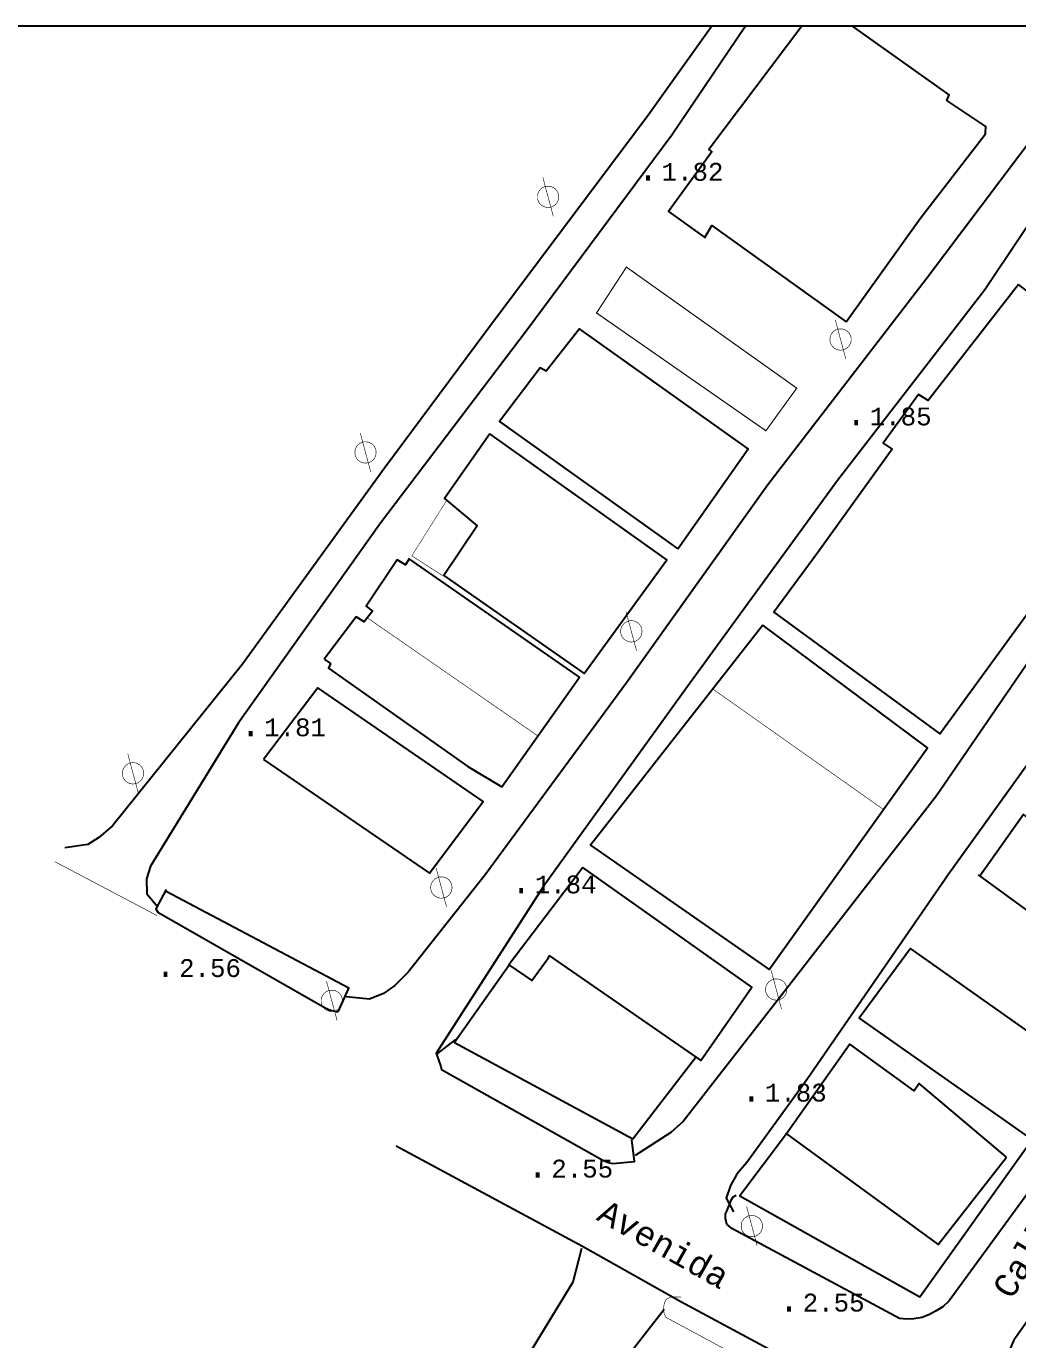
# Model space of a CAD drawing. Extents: x 743300 to 744100, y 4405700 to 4406200.
# Drawn here: x 743599 to 743682.3, y 4406089.7 to 4406200 of the extents above; entities that cross this region are included whole.
import ezdxf

# ---------------------------------------------------------------- set-up
doc = ezdxf.new("R2010")
doc.units = 0
doc.header["$MEASUREMENT"] = 0
for name, color, linetype in [('2', 7, 'CONTINUOUS'), ('24', 7, 'CONTINUOUS'), ('41', 7, 'CONTINUOUS'), ('50', 7, 'CONTINUOUS'), ('51', 7, 'CONTINUOUS'), ('54', 7, 'CONTINUOUS'), ('6', 7, 'CONTINUOUS'), ('8', 7, 'CONTINUOUS')]:
    doc.layers.add(name, color=color, linetype=linetype)
doc.styles.add('MONOTXT', font='monotxt', dxfattribs={"height": 0.2})

msp = doc.modelspace()

# ---------------------------------------------------------------- linework, layer by layer
at = {"layer": '2', "color": 7, "linetype": 'Continuous'}
msp.add_3dface([(744099.9999999999, 4405700), (744099.9999999999, 4406200), (743299.9999999999, 4406200), (743299.9999999999, 4405700)], dxfattribs=at)
at = {"layer": '41', "color": 1, "linetype": 'Continuous', "extrusion": (0.8280552139613111, -0.5606465576738052, 0), "const_width": 0.05, "elevation": -1854520.204661}
msp.add_lwpolyline([(4065491.339666296, 5.9), (4065484.757979582, 5.6)], dxfattribs=at)
at = {"layer": '41', "color": 1, "linetype": 'Continuous', "extrusion": (-0.8135467759987121, 0.5814994782990794, 0), "const_width": 0.05, "elevation": 1957180.166858}
msp.add_lwpolyline([(-4017064.919243886, 6.15), (-4017072.1591472, 5.97)], dxfattribs=at)
at = {"layer": '41', "color": 1, "linetype": 'Continuous', "extrusion": (-0.5536953261948164, 0.07220464299932404, 0.8295830128922338), "const_width": 0.05, "elevation": -93596.554609}
msp.add_lwpolyline([(-4465326.416401712, 139066.1351073169), (-4465321.416647404, 139063.3592368461), (-4465320.072299072, 139066.7798256198)], dxfattribs=at)
at = {"layer": '41', "color": 1, "linetype": 'Continuous'}
for points in [[(743678.93, 4406128.76, 3.95), (743690.2499999999, 4406120.49, 3.95), (743694, 4406125.68, 3.95), (743682.7499999999, 4406133.83, 3.94), (743679.0700000002, 4406128.65, 3.93)], [(743639.57, 4406121.16, 5.09), (743634.97, 4406114.67, 3.97), (743649.95, 4406106.59, 4.71), (743655.2899999998, 4406113.54, 9.56)], [(743662.92, 4406107.12, 8.12), (743658.93, 4406101.8, 3.46), (743674.05, 4406093.32, 3.46), (743683.47, 4406106.55, 9.23)]]:
    msp.add_polyline3d(points, dxfattribs=at)
at = {"layer": '51', "color": 1, "linetype": 'Continuous', "extrusion": (-0.5932953138857431, -0.8049848883806562, 0), "const_width": 0.05, "elevation": -3988129.888002}
msp.add_lwpolyline([(-2015521.915142216, 13.09), (-2015539.629760474, 13.04)], dxfattribs=at)
at = {"layer": '51', "color": 1, "linetype": 'Continuous', "extrusion": (0.5865852022002932, 0.8098875234004048, 0), "const_width": 0.05, "elevation": 4004735.716711}
msp.add_lwpolyline([(1982327.945090758, 13.14), (1982309.942590932, 13.09)], dxfattribs=at)
at = {"layer": '51', "color": 1, "linetype": 'Continuous', "extrusion": (0.0004730094000111444, -0.0003246767000076495, 0.9999998354235605), "const_width": 0.1, "elevation": -1072.910781}
msp.add_lwpolyline([(743646.8140087705, 4406175.813889312), (743661.0340119097, 4406165.923888769), (743663.62401162, 4406169.503888978), (743649.3240084895, 4406179.663889494), (743646.8140087705, 4406175.813889312)], dxfattribs=at)
at = {"layer": '51', "color": 1, "linetype": 'Continuous', "extrusion": (-0.5787344010810569, -0.8155160899733067, 0), "const_width": 0.05, "elevation": -4023697.536381}
msp.add_lwpolyline([(-1943505.251771296, 5.77), (-1943522.271668476, 5.34)], dxfattribs=at)
at = {"layer": '51', "color": 1, "linetype": 'Continuous', "extrusion": (-0.5909273156839117, -0.8067248028780365, 0), "const_width": 0.05, "elevation": -3994023.32472}
msp.add_lwpolyline([(-2003767.31498375, 6.06), (-2003785.202124383, 7.8)], dxfattribs=at)
at = {"layer": '51', "color": 1, "linetype": 'Continuous', "extrusion": (0.5837743020839129, 0.811915983477626, 0), "const_width": 0.05, "elevation": 4011571.481207}
msp.add_lwpolyline([(1968407.279108671, 8.42), (1968389.395484877, 6.13)], dxfattribs=at)
at = {"layer": '51', "color": 1, "linetype": 'Continuous', "extrusion": (-0.5866150183959169, -0.8098659272943629, 0), "const_width": 0.05, "elevation": -4004645.257576}
msp.add_lwpolyline([(-1982430.569491672, 5.59), (-1982447.769869574, 5.22)], dxfattribs=at)
at = {"layer": '51', "color": 1, "linetype": 'Continuous', "extrusion": (0.5734154685789621, 0.8192647315699421, 0), "const_width": 0.05, "elevation": 4036223.072942}
msp.add_lwpolyline([(1917323.612319794, 6.44), (1917309.294603496, 6.11)], dxfattribs=at)
at = {"layer": '51', "color": 1, "linetype": 'Continuous', "extrusion": (0.6114806176838492, 0.7912594101791007, 0), "const_width": 0.05, "elevation": 3941149.297061}
msp.add_lwpolyline([(2105846.521630178, 5.5), (2105829.333840909, 5.03)], dxfattribs=at)
at = {"layer": '51', "color": 1, "linetype": 'Continuous', "const_width": 0.05}
for points, elevation in [([(743627.66, 4406150.33), (743641.9599999998, 4406140.43)], 9.56), ([(743670.9200000002, 4406134.29), (743656.7, 4406144.33)], 5.71)]:
    msp.add_lwpolyline(points, dxfattribs=dict(at, elevation=elevation))
at = {"layer": '51', "color": 1, "linetype": 'Continuous', "extrusion": (-0.5864044248994672, -0.810018425999264, 0), "const_width": 0.05, "elevation": -4005132.922844999}
msp.add_lwpolyline([(-1981389.591505854, 6.56), (-1981406.763954719, 6.85)], dxfattribs=at)
at = {"layer": '51', "color": 1, "linetype": 'Continuous'}
for points in [[(743664.14, 4406200, 9.31), (743656.34, 4406189.65, 13.09), (743656.58, 4406189.46, 6.1), (743652.95, 4406184.44, 4.75), (743655.99, 4406182.27, 5.8), (743656.58, 4406183.27, 5.8), (743667.8499999999, 4406175.19, 5.87)], [(743667.8499999999, 4406175.19, 5.87), (743674.0600000002, 4406183.85, 9.95), (743679.5499999998, 4406190.98, 9.32), (743679.56, 4406191.07, 9.32), (743679.58, 4406191.59, 9.32), (743676.31, 4406193.78, 5.86), (743676.4999999999, 4406194.24, 5.71), (743668.38, 4406200, 5.71)], [(743682.32, 4406178.310000001, 4.4), (743674.74, 4406168.59, 8.09), (743673.9199999998, 4406169.08, 8.09), (743670.9599999998, 4406165, 8.09), (743671.7199999999, 4406164.49, 7.92), (743665.4699999999, 4406155.83, 5.59), (743661.78, 4406150.810000001, 5.59), (743675.7199999999, 4406140.59, 5.23), (743695.6900000002, 4406167.99, 5.7), (743682.32, 4406178.310000001, 4.4)], [(743653.7199999999, 4406156.12, 6.05), (743659.63, 4406164.52, 6.29), (743645.48, 4406174.6, 6.52), (743642.6800000002, 4406171.04, 6.5), (743642.1700000002, 4406171.32, 6.5), (743638.7599999999, 4406166.810000001, 6.41), (743653.7199999999, 4406156.12, 6.05)], [(743637.9500000002, 4406165.77, 6.44), (743634.14, 4406160.35, 6.41), (743636.8899999999, 4406158.07, 6.41), (743634.0799999998, 4406153.88, 6.53), (743645.8499999999, 4406145.67, 6.36), (743652.79, 4406155.2, 6.21), (743637.9500000002, 4406165.77, 6.44)], [(743624.04, 4406146.85, 9.23), (743624.57, 4406146.5, 9.23), (743624.39, 4406146.12, 9.23), (743636.0799999998, 4406137.84, 9.75), (743638.9500000002, 4406136.14, 9.75), (743645.48, 4406145.34, 9.75), (743631.16, 4406155.3, 9.7), (743630.8499999999, 4406154.77, 9.7), (743630.17, 4406155.2, 9.7), (743627.5599999998, 4406151.3, 9.34), (743628.1, 4406150.89, 9.26), (743627.3899999999, 4406150.01, 9.2), (743626.7099999998, 4406150.41, 9.2), (743624.04, 4406146.85, 9.23)], [(743660.8599999999, 4406149.72, 5.04), (743646.3899999999, 4406131.24, 6.58), (743661.3899999999, 4406120.81, 6.58), (743674.7, 4406139.43, 6.1), (743660.8599999999, 4406149.72, 5.04)], [(743618.9500000002, 4406138.44, 5.28), (743632.88, 4406128.91, 6.15), (743637.38, 4406134.92, 6.15), (743623.4999999999, 4406144.47, 5.07), (743618.9500000002, 4406138.44, 5.28)], [(743645.74, 4406129.36, 6.28), (743639.54, 4406121.21, 5.12), (743641.4699999999, 4406119.88, 5.17), (743642.85, 4406121.76, 9.22), (743642.9500000002, 4406121.95, 9.21), (743655.6700000002, 4406113.16, 9.2), (743659.95, 4406119.32, 9.2), (743645.74, 4406129.36, 6.28)], [(743688.2899999998, 4406111.97, 9.23), (743673.2499999999, 4406122.57, 9.4), (743668.94, 4406116.72, 9.46), (743684.11, 4406106.07, 9.45), (743688.2899999998, 4406111.97, 9.23)], [(743681.32, 4406105.04, 7.26), (743673.99, 4406111.23, 9.06), (743673.5799999998, 4406110.62, 9.06), (743668.18, 4406114.53, 8.13), (743662.8399999999, 4406107.01, 7.91), (743675.58, 4406097.72, 6.88), (743681.32, 4406105.04, 7.26)]]:
    msp.add_polyline3d(points, dxfattribs=at)
at = {"layer": '54', "color": 1, "linetype": 'Continuous', "extrusion": (-0.4840460730780077, -0.875042512760243, 0), "const_width": 0.05, "elevation": -4215488.674802}
msp.add_lwpolyline([(-1482050.072043869, 2.84), (-1482060.711526939, 2.83)], dxfattribs=at)
at = {"layer": '54', "color": 1, "linetype": 'Continuous', "extrusion": (0.4682718760977924, 0.8835844328958347, 0), "const_width": 0.05, "elevation": 4241395.004357}
msp.add_lwpolyline([(1406178.66245641, 2.84), (1406167.899478198, 2.83)], dxfattribs=at)
at = {"layer": '54', "color": 1, "linetype": 'Continuous'}
for points in [[(743610.7499999999, 4406127.52, 2.82), (743609.9099999998, 4406125.91, 2.82), (743610.06, 4406125.62, 2.82), (743624.1199999999, 4406117.6, 2.81), (743624.57, 4406117.39, 2.81), (743625.15, 4406117.25, 2.8), (743625.2399999999, 4406117.310000001, 2.8), (743626.0999999999, 4406119.24, 2.8), (743610.7699999998, 4406127.36, 2.8)], [(743635.0600000002, 4406114.93, 3.35), (743633.4500000002, 4406113.71, 2.84), (743633.8299999998, 4406112.66, 2.84), (743633.89, 4406112.42, 2.84), (743633.8799999999, 4406112.41, 2.84), (743647.4300000002, 4406104.8, 2.73), (743647.7299999999, 4406104.66, 2.73), (743648.02, 4406104.57, 2.73), (743648.28, 4406104.51, 2.73), (743650.0899999999, 4406104.68, 2.73), (743649.8499999999, 4406106.5, 4.14)]]:
    msp.add_polyline3d(points, dxfattribs=at)
at = {"layer": '6', "color": 1, "linetype": 'Continuous', "const_width": 0.05, "elevation": 2.82}
msp.add_lwpolyline([(743609.9899999999, 4406125.34), (743601.42, 4406129.86)], dxfattribs=at)
at = {"layer": '6', "color": 1, "linetype": 'Continuous', "extrusion": (0.0004589725000074704, -0.000270391700004401, 0.9999998581162763), "const_width": 0.05, "elevation": -847.414494}
msp.add_lwpolyline([(743653.9304608031, 4406093.231934664), (743653.4504608538, 4406093.251934604), (743653.040460897, 4406093.231934553), (743652.6704609358, 4406093.051934514), (743652.5204609517, 4406092.761934506), (743652.4304609613, 4406092.261934512), (743652.5004609538, 4406091.851934537), (743652.640460939, 4406091.541934566), (743668.6504638426, 4406082.911934163), (743669.0204638034, 4406083.151934201), (743669.2404637804, 4406083.541934215), (743669.4004637634, 4406084.051934215), (743669.3604637677, 4406084.461934196), (743669.310463773, 4406084.531934186)], dxfattribs=at)
at = {"layer": '6', "color": 7, "linetype": 'Continuous'}
for points in [[(743656.5699999998, 4406200, 1.96), (743651.1299999999, 4406192.38, 2), (743638.34, 4406175.32, 2.11), (743629.0899999999, 4406162.9, 2.1), (743617.1600000001, 4406146.44, 2.1), (743606.25, 4406132.86, 2.47), (743605.12, 4406131.89, 2.59), (743604.1900000002, 4406131.31, 2.68), (743602.26, 4406131.03, 2.76)], [(743659.42, 4406200, 1.96), (743653.2099999998, 4406190.87, 1.96), (743640.98, 4406174.4, 1.96), (743628.77, 4406158.28, 1.95), (743616.8399999999, 4406141.51, 2.27), (743609.4400000002, 4406129.48, 2.79), (743609.1, 4406128.42, 2.79), (743609.1499999998, 4406127.17, 2.79), (743610.06, 4406126.07, 2.79)], [(743690.3699999999, 4406200, 2.11), (743686.9699999999, 4406195.21, 1.97), (743674.5799999998, 4406178.76, 1.97), (743661.2799999998, 4406161.5, 1.96), (743649.42, 4406144.89, 2.07), (743637.55, 4406128.77, 2.17), (743631.0799999998, 4406120.58, 2.5), (743629.96, 4406119.47, 2.65), (743629.02, 4406118.79, 2.77), (743627.8499999999, 4406118.33, 2.8), (743625.8900000001, 4406118.52, 2.8)], [(743694.0199999998, 4406200, 1.91), (743691.4299999998, 4406195.7, 1.84), (743679.4899999999, 4406177.88, 1.77), (743667.1299999999, 4406161.85, 2.2), (743654.5299999998, 4406144.58, 2.28), (743642.4099999998, 4406127.74, 2.63), (743633.3999999998, 4406113.74, 2.9)], [(743721.01, 4406200, 2.63), (743711.93, 4406185.15, 2.25), (743699.6, 4406168.82, 2.19), (743687.3, 4406152.68, 2.08), (743675.44, 4406135.4, 1.97), (743662.8399999999, 4406119.19, 2.09), (743654.18, 4406108.04, 2.72), (743653.14, 4406107.11, 2.73), (743650.1500000001, 4406105.18, 2.73)], [(743726.8699999999, 4406198.19, 3.45), (743725.8499999999, 4406196.89, 2.97), (743713.3799999999, 4406180.060000001, 2.22), (743701.3399999999, 4406162.88, 1.93), (743688.65, 4406145.77, 1.93), (743676.4699999999, 4406128.85, 1.92), (743664.6099999999, 4406111.63, 2.19), (743659.5299999998, 4406104.61, 2.5), (743658.6899999998, 4406103.63, 2.82), (743658.15, 4406102.67, 2.88), (743657.79, 4406101.61, 2.88), (743658.4, 4406100.47, 2.71)], [(743645.6400000001, 4406097.39, 3.19), (743644.92, 4406094.560000001, 2.92), (743634.02, 4406076.69, 2.17), (743623.0799999998, 4406058.52, 2.17), (743612.27, 4406039.78, 2.16), (743601.0999999999, 4406020.95, 2.16), (743590.0799999998, 4406002.75, 2.16), (743588.3799999999, 4406000, 2.16)], [(743591.2199999999, 4406000, 1.9), (743594.4199999998, 4406005.53, 1.9), (743604.9500000002, 4406022.81, 1.9), (743616.19, 4406039.43, 1.91), (743627.1199999999, 4406057.14, 1.91), (743639.2599999999, 4406075.13, 1.91), (743639.2599999999, 4406075.13, 1.91), (743640.42, 4406076.7, 1.91), (743652.57, 4406092.28, 2.35)]]:
    msp.add_polyline3d(points, dxfattribs=at)
at = {"layer": '6', "color": 1, "linetype": 'Continuous'}
for points in [[(743743.2099999998, 4406184.27, 6.03), (743676.51, 4406092.99, 2.62), (743675.9799999999, 4406092.48, 2.62), (743675.42, 4406092.16, 2.62), (743674.8699999999, 4406091.85, 2.62), (743674.24, 4406091.6, 2.62), (743673.5500000002, 4406091.49, 2.62), (743672.96, 4406091.45, 2.62), (743672.3499999999, 4406091.52, 2.62), (743658.2599999999, 4406099.05, 2.73), (743657.85, 4406099.43, 2.68), (743657.7199999999, 4406099.89, 2.68), (743657.7199999999, 4406100.3, 2.68), (743657.8299999998, 4406100.51, 2.68), (743658.24, 4406101.49, 3.43), (743658.36, 4406101.72, 3.43), (743658.62, 4406101.86, 3.43)], [(743727.25, 4406151.69, 6.1), (743690.86, 4406102.27, 2.66), (743681.9299999998, 4406089.68, 2.6), (743681.4400000002, 4406088.55, 2.72), (743681.4400000002, 4406087.75, 2.63), (743681.54, 4406087.08, 2.63), (743681.7900000002, 4406086.75, 2.62), (743682.0300000001, 4406086.46, 2.62), (743682.07, 4406086.26, 2.62), (743697.69, 4406077.46, 2.76), (743698.41, 4406077.14, 2.76), (743698.9100000001, 4406077.06, 2.76), (743699.27, 4406077.14, 2.76), (743699.67, 4406077.27, 2.76), (743699.9599999998, 4406077.41, 2.76), (743700.11, 4406077.47, 2.76), (743700.1199999999, 4406077.49, 2.76), (743700.1199999999, 4406077.49, 2.76), (743714.9599999998, 4406095.6, 2.78), (743732.75, 4406118.11, 2.93), (743744.64, 4406132.89, 2.94)], [(743677.8, 4406079.93, 2.89), (743669.3599999999, 4406084.61, 2.86), (743653.9799999999, 4406092.91, 2.86), (743645.73, 4406097.560000001, 2.86), (743630.07, 4406105.99, 2.87)]]:
    msp.add_polyline3d(points, dxfattribs=at)
at = {"layer": '8', "color": 7, "linetype": 'Continuous', "const_width": 0.05}
for points, elevation in [([(743643.27, 4406184.04), (743642.3899999999, 4406187.32)], 10.26), ([(743643.2800000001, 4406186.45), (743643.2299999999, 4406186.48), (743643.17, 4406186.5), (743643.1199999999, 4406186.53), (743643.07, 4406186.54), (743643.0100000001, 4406186.560000001), (743642.9599999998, 4406186.560000001), (743642.8999999998, 4406186.57), (743642.85, 4406186.57), (743642.7899999998, 4406186.57), (743642.7299999999, 4406186.57), (743642.6699999998, 4406186.560000001), (743642.62, 4406186.55), (743642.56, 4406186.53), (743642.51, 4406186.52), (743642.46, 4406186.49), (743642.4099999998, 4406186.47), (743642.3599999999, 4406186.44), (743642.31, 4406186.41), (743642.27, 4406186.38), (743642.2199999999, 4406186.34), (743642.1800000002, 4406186.3), (743642.15, 4406186.26), (743642.11, 4406186.21), (743642.0799999998, 4406186.16), (743642.05, 4406186.11), (743642.02, 4406186.07), (743642, 4406186.01), (743641.9799999999, 4406185.96), (743641.9599999998, 4406185.9), (743641.9500000002, 4406185.85), (743641.94, 4406185.79), (743641.94, 4406185.74), (743641.94, 4406185.68), (743641.94, 4406185.62), (743641.94, 4406185.57), (743641.9500000002, 4406185.51), (743641.9599999998, 4406185.46), (743641.9799999999, 4406185.4), (743642, 4406185.35), (743642.02, 4406185.3), (743642.05, 4406185.24), (743642.0799999998, 4406185.2), (743642.11, 4406185.15), (743642.1399999999, 4406185.11), (743642.1800000002, 4406185.060000001), (743642.2199999999, 4406185.02), (743642.27, 4406184.99), (743642.31, 4406184.95), (743642.3599999999, 4406184.92), (743642.4099999998, 4406184.89), (743642.46, 4406184.87), (743642.51, 4406184.85), (743642.56, 4406184.83), (743642.62, 4406184.810000001), (743642.6800000002, 4406184.8), (743642.7299999999, 4406184.79), (743642.7899999998, 4406184.79), (743642.84, 4406184.78), (743642.8999999998, 4406184.79), (743642.9599999998, 4406184.8), (743643.0100000001, 4406184.810000001), (743643.07, 4406184.82), (743643.1199999999, 4406184.83), (743643.1799999998, 4406184.85), (743643.2299999999, 4406184.88), (743643.2800000001, 4406184.91), (743643.3299999998, 4406184.94), (743643.37, 4406184.97), (743643.41, 4406185.01), (743643.4599999998, 4406185.04), (743643.4999999999, 4406185.08), (743643.53, 4406185.13), (743643.57, 4406185.17), (743643.6, 4406185.22), (743643.62, 4406185.27), (743643.6499999998, 4406185.32), (743643.6699999998, 4406185.38), (743643.6899999998, 4406185.43), (743643.7000000002, 4406185.48), (743643.7099999998, 4406185.54), (743643.72, 4406185.6), (743643.72, 4406185.65), (743643.72, 4406185.71), (743643.72, 4406185.76), (743643.7099999998, 4406185.82), (743643.7000000002, 4406185.88), (743643.6899999998, 4406185.93), (743643.6699999998, 4406185.99), (743643.6499999998, 4406186.04), (743643.6299999999, 4406186.09), (743643.6, 4406186.14), (743643.57, 4406186.19), (743643.53, 4406186.23), (743643.4999999999, 4406186.28), (743643.4599999998, 4406186.32), (743643.4199999998, 4406186.36), (743643.37, 4406186.39), (743643.3200000002, 4406186.42), (743643.2800000001, 4406186.45)], 10.26), ([(743667.8299999998, 4406172.06), (743666.9500000002, 4406175.34)], 9.82), ([(743667.8399999999, 4406174.47), (743667.79, 4406174.5), (743667.7299999999, 4406174.52), (743667.6799999998, 4406174.55), (743667.63, 4406174.560000001), (743667.57, 4406174.58), (743667.52, 4406174.58), (743667.4599999998, 4406174.59), (743667.41, 4406174.59), (743667.35, 4406174.59), (743667.29, 4406174.59), (743667.23, 4406174.58), (743667.1799999998, 4406174.57), (743667.12, 4406174.55), (743667.07, 4406174.54), (743667.02, 4406174.51), (743666.9699999999, 4406174.49), (743666.92, 4406174.46), (743666.8699999999, 4406174.43), (743666.8299999998, 4406174.4), (743666.78, 4406174.36), (743666.7399999999, 4406174.32), (743666.7099999998, 4406174.28), (743666.6699999998, 4406174.23), (743666.64, 4406174.18), (743666.61, 4406174.13), (743666.5799999998, 4406174.09), (743666.56, 4406174.03), (743666.5399999998, 4406173.98), (743666.5200000001, 4406173.92), (743666.51, 4406173.87), (743666.5, 4406173.81), (743666.5, 4406173.76), (743666.5, 4406173.7), (743666.5, 4406173.64), (743666.5, 4406173.59), (743666.51, 4406173.53), (743666.5200000001, 4406173.48), (743666.5399999998, 4406173.42), (743666.56, 4406173.37), (743666.5799999998, 4406173.32), (743666.61, 4406173.26), (743666.64, 4406173.22), (743666.6699999998, 4406173.17), (743666.7000000002, 4406173.13), (743666.7399999999, 4406173.08), (743666.78, 4406173.04), (743666.8299999998, 4406173.01), (743666.8699999999, 4406172.97), (743666.92, 4406172.94), (743666.9699999999, 4406172.91), (743667.02, 4406172.89), (743667.07, 4406172.87), (743667.12, 4406172.85), (743667.1799999998, 4406172.83), (743667.2399999999, 4406172.82), (743667.29, 4406172.81), (743667.35, 4406172.81), (743667.3999999998, 4406172.8), (743667.4599999998, 4406172.81), (743667.52, 4406172.82), (743667.57, 4406172.83), (743667.63, 4406172.84), (743667.6799999998, 4406172.85), (743667.74, 4406172.87), (743667.79, 4406172.9), (743667.8399999999, 4406172.93), (743667.8899999999, 4406172.96), (743667.9299999998, 4406172.99), (743667.9699999999, 4406173.03), (743668.0199999998, 4406173.06), (743668.06, 4406173.1), (743668.0899999999, 4406173.15), (743668.13, 4406173.19), (743668.16, 4406173.24), (743668.18, 4406173.29), (743668.21, 4406173.34), (743668.2299999999, 4406173.4), (743668.25, 4406173.45), (743668.2599999999, 4406173.5), (743668.2699999998, 4406173.560000001), (743668.2799999998, 4406173.62), (743668.2799999998, 4406173.67), (743668.2799999998, 4406173.73), (743668.2799999998, 4406173.78), (743668.2699999998, 4406173.84), (743668.2599999999, 4406173.9), (743668.25, 4406173.95), (743668.2299999999, 4406174.01), (743668.21, 4406174.06), (743668.1899999998, 4406174.11), (743668.16, 4406174.16), (743668.13, 4406174.21), (743668.0899999999, 4406174.25), (743668.06, 4406174.3), (743668.0199999998, 4406174.34), (743667.98, 4406174.38), (743667.9299999998, 4406174.41), (743667.88, 4406174.44), (743667.8399999999, 4406174.47)], 9.82), ([(743627.94, 4406162.58), (743627.06, 4406165.86)], 10.25), ([(743627.95, 4406164.99), (743627.9, 4406165.02), (743627.84, 4406165.04), (743627.79, 4406165.07), (743627.7399999999, 4406165.08), (743627.6800000002, 4406165.1), (743627.6299999999, 4406165.1), (743627.57, 4406165.11), (743627.5199999998, 4406165.11), (743627.4599999998, 4406165.11), (743627.3999999998, 4406165.11), (743627.3399999999, 4406165.1), (743627.29, 4406165.09), (743627.2299999999, 4406165.07), (743627.18, 4406165.060000001), (743627.1299999999, 4406165.03), (743627.0799999998, 4406165.01), (743627.03, 4406164.98), (743626.98, 4406164.95), (743626.94, 4406164.92), (743626.8899999999, 4406164.88), (743626.8499999999, 4406164.84), (743626.8200000002, 4406164.8), (743626.78, 4406164.75), (743626.75, 4406164.7), (743626.7199999999, 4406164.65), (743626.69, 4406164.61), (743626.67, 4406164.55), (743626.65, 4406164.5), (743626.6299999999, 4406164.44), (743626.6199999999, 4406164.39), (743626.6099999999, 4406164.33), (743626.6099999999, 4406164.28), (743626.6099999999, 4406164.22), (743626.6099999999, 4406164.16), (743626.6099999999, 4406164.11), (743626.6199999999, 4406164.05), (743626.6299999999, 4406164), (743626.65, 4406163.94), (743626.67, 4406163.89), (743626.69, 4406163.84), (743626.7199999999, 4406163.78), (743626.75, 4406163.74), (743626.78, 4406163.69), (743626.8099999998, 4406163.65), (743626.8499999999, 4406163.6), (743626.8899999999, 4406163.56), (743626.94, 4406163.53), (743626.98, 4406163.49), (743627.03, 4406163.46), (743627.0799999998, 4406163.43), (743627.1299999999, 4406163.41), (743627.18, 4406163.39), (743627.2299999999, 4406163.37), (743627.29, 4406163.35), (743627.35, 4406163.34), (743627.3999999998, 4406163.33), (743627.4599999998, 4406163.33), (743627.51, 4406163.32), (743627.57, 4406163.33), (743627.6299999999, 4406163.34), (743627.6800000002, 4406163.35), (743627.7399999999, 4406163.36), (743627.79, 4406163.37), (743627.8499999999, 4406163.39), (743627.9, 4406163.42), (743627.95, 4406163.45), (743628, 4406163.48), (743628.04, 4406163.51), (743628.08, 4406163.55), (743628.13, 4406163.58), (743628.17, 4406163.62), (743628.2, 4406163.67), (743628.2399999999, 4406163.71), (743628.27, 4406163.76), (743628.29, 4406163.810000001), (743628.32, 4406163.86), (743628.3399999999, 4406163.92), (743628.3599999999, 4406163.97), (743628.37, 4406164.02), (743628.3799999999, 4406164.08), (743628.39, 4406164.14), (743628.39, 4406164.19), (743628.39, 4406164.25), (743628.39, 4406164.3), (743628.3799999999, 4406164.36), (743628.37, 4406164.42), (743628.3599999999, 4406164.47), (743628.3399999999, 4406164.53), (743628.32, 4406164.58), (743628.3, 4406164.63), (743628.27, 4406164.68), (743628.2399999999, 4406164.73), (743628.2, 4406164.77), (743628.17, 4406164.82), (743628.13, 4406164.86), (743628.09, 4406164.9), (743628.04, 4406164.93), (743627.9899999999, 4406164.96), (743627.95, 4406164.99)], 10.25), ([(743650.26, 4406147.560000001), (743649.38, 4406150.84)], 9.84), ([(743650.27, 4406149.97), (743650.22, 4406150), (743650.16, 4406150.02), (743650.1099999999, 4406150.05), (743650.0600000002, 4406150.06), (743650, 4406150.08), (743649.95, 4406150.08), (743649.89, 4406150.09), (743649.84, 4406150.09), (743649.7799999998, 4406150.09), (743649.72, 4406150.09), (743649.6599999998, 4406150.08), (743649.6099999999, 4406150.07), (743649.5500000002, 4406150.05), (743649.4999999999, 4406150.04), (743649.45, 4406150.01), (743649.4, 4406149.99), (743649.3499999999, 4406149.96), (743649.3, 4406149.93), (743649.2599999999, 4406149.9), (743649.21, 4406149.86), (743649.17, 4406149.82), (743649.14, 4406149.78), (743649.0999999999, 4406149.73), (743649.07, 4406149.68), (743649.04, 4406149.63), (743649.0099999999, 4406149.59), (743648.9899999999, 4406149.53), (743648.9699999999, 4406149.48), (743648.9499999998, 4406149.42), (743648.94, 4406149.37), (743648.9299999998, 4406149.31), (743648.9299999998, 4406149.26), (743648.9299999998, 4406149.2), (743648.9299999998, 4406149.14), (743648.9299999998, 4406149.09), (743648.94, 4406149.03), (743648.9499999998, 4406148.98), (743648.9699999999, 4406148.92), (743648.9899999999, 4406148.87), (743649.0099999999, 4406148.82), (743649.04, 4406148.76), (743649.07, 4406148.72), (743649.0999999999, 4406148.67), (743649.1300000001, 4406148.63), (743649.17, 4406148.58), (743649.21, 4406148.54), (743649.2599999999, 4406148.51), (743649.3, 4406148.47), (743649.3499999999, 4406148.44), (743649.4, 4406148.41), (743649.45, 4406148.39), (743649.4999999999, 4406148.37), (743649.5500000002, 4406148.35), (743649.6099999999, 4406148.33), (743649.67, 4406148.32), (743649.72, 4406148.31), (743649.7799999998, 4406148.31), (743649.8299999998, 4406148.3), (743649.89, 4406148.31), (743649.95, 4406148.32), (743650, 4406148.33), (743650.0600000002, 4406148.34), (743650.1099999999, 4406148.35), (743650.1699999998, 4406148.37), (743650.22, 4406148.4), (743650.27, 4406148.43), (743650.32, 4406148.46), (743650.3599999999, 4406148.49), (743650.4, 4406148.53), (743650.45, 4406148.560000001), (743650.49, 4406148.6), (743650.5199999998, 4406148.65), (743650.5599999998, 4406148.69), (743650.59, 4406148.74), (743650.6099999999, 4406148.79), (743650.6399999999, 4406148.84), (743650.6600000001, 4406148.9), (743650.68, 4406148.95), (743650.69, 4406149), (743650.7000000002, 4406149.06), (743650.7099999998, 4406149.12), (743650.7099999998, 4406149.17), (743650.7099999998, 4406149.23), (743650.7099999998, 4406149.28), (743650.7000000002, 4406149.34), (743650.69, 4406149.4), (743650.68, 4406149.45), (743650.6600000001, 4406149.51), (743650.6399999999, 4406149.560000001), (743650.6199999999, 4406149.61), (743650.59, 4406149.66), (743650.5599999998, 4406149.71), (743650.5199999998, 4406149.75), (743650.49, 4406149.8), (743650.45, 4406149.84), (743650.41, 4406149.88), (743650.3599999999, 4406149.91), (743650.3100000002, 4406149.94), (743650.27, 4406149.97)], 9.84), ([(743608.4200000002, 4406135.64), (743607.5399999998, 4406138.92)], 10.25), ([(743608.43, 4406138.05), (743608.3799999999, 4406138.08), (743608.3199999998, 4406138.1), (743608.27, 4406138.13), (743608.2199999999, 4406138.14), (743608.16, 4406138.16), (743608.11, 4406138.16), (743608.0499999998, 4406138.17), (743608, 4406138.17), (743607.94, 4406138.17), (743607.8799999999, 4406138.17), (743607.82, 4406138.16), (743607.77, 4406138.15), (743607.7099999998, 4406138.13), (743607.6600000001, 4406138.12), (743607.6099999999, 4406138.09), (743607.56, 4406138.07), (743607.51, 4406138.04), (743607.4599999998, 4406138.01), (743607.42, 4406137.98), (743607.3699999999, 4406137.94), (743607.33, 4406137.9), (743607.2999999998, 4406137.86), (743607.2599999999, 4406137.81), (743607.23, 4406137.76), (743607.2, 4406137.71), (743607.17, 4406137.67), (743607.1500000001, 4406137.61), (743607.13, 4406137.560000001), (743607.1099999999, 4406137.5), (743607.0999999999, 4406137.45), (743607.09, 4406137.39), (743607.09, 4406137.34), (743607.09, 4406137.28), (743607.09, 4406137.22), (743607.09, 4406137.17), (743607.0999999999, 4406137.11), (743607.1099999999, 4406137.06), (743607.13, 4406137), (743607.1500000001, 4406136.95), (743607.17, 4406136.9), (743607.2, 4406136.84), (743607.23, 4406136.8), (743607.2599999999, 4406136.75), (743607.29, 4406136.71), (743607.33, 4406136.66), (743607.3699999999, 4406136.62), (743607.42, 4406136.59), (743607.4599999998, 4406136.55), (743607.51, 4406136.52), (743607.56, 4406136.49), (743607.6099999999, 4406136.47), (743607.6600000001, 4406136.45), (743607.7099999998, 4406136.43), (743607.77, 4406136.41), (743607.8299999998, 4406136.4), (743607.8799999999, 4406136.39), (743607.94, 4406136.39), (743607.9900000001, 4406136.38), (743608.0499999998, 4406136.39), (743608.11, 4406136.4), (743608.16, 4406136.41), (743608.2199999999, 4406136.42), (743608.27, 4406136.43), (743608.33, 4406136.45), (743608.3799999999, 4406136.48), (743608.43, 4406136.51), (743608.4799999999, 4406136.54), (743608.5199999998, 4406136.57), (743608.5599999998, 4406136.61), (743608.61, 4406136.64), (743608.6499999998, 4406136.68), (743608.6800000002, 4406136.73), (743608.7199999999, 4406136.77), (743608.75, 4406136.82), (743608.77, 4406136.87), (743608.8, 4406136.92), (743608.82, 4406136.98), (743608.84, 4406137.03), (743608.8499999999, 4406137.08), (743608.86, 4406137.14), (743608.8699999999, 4406137.2), (743608.8699999999, 4406137.25), (743608.8699999999, 4406137.310000001), (743608.8699999999, 4406137.36), (743608.86, 4406137.42), (743608.8499999999, 4406137.48), (743608.84, 4406137.53), (743608.82, 4406137.59), (743608.8, 4406137.64), (743608.78, 4406137.69), (743608.75, 4406137.74), (743608.7199999999, 4406137.79), (743608.6800000002, 4406137.83), (743608.6499999998, 4406137.88), (743608.61, 4406137.92), (743608.57, 4406137.96), (743608.5199999998, 4406137.99), (743608.4699999999, 4406138.02), (743608.43, 4406138.05)], 10.25), ([(743634.32, 4406128.46), (743634.2699999998, 4406128.49), (743634.2099999998, 4406128.51), (743634.16, 4406128.54), (743634.11, 4406128.55), (743634.05, 4406128.57), (743633.9999999999, 4406128.57), (743633.94, 4406128.58), (743633.89, 4406128.58), (743633.8299999998, 4406128.58), (743633.77, 4406128.58), (743633.71, 4406128.57), (743633.6599999998, 4406128.560000001), (743633.6, 4406128.54), (743633.55, 4406128.53), (743633.4999999999, 4406128.5), (743633.4500000002, 4406128.48), (743633.3999999998, 4406128.45), (743633.35, 4406128.42), (743633.3100000002, 4406128.39), (743633.26, 4406128.35), (743633.2199999999, 4406128.31), (743633.1900000002, 4406128.27), (743633.1499999998, 4406128.22), (743633.12, 4406128.17), (743633.0899999999, 4406128.12), (743633.06, 4406128.08), (743633.04, 4406128.02), (743633.02, 4406127.97), (743632.9999999999, 4406127.91), (743632.9899999999, 4406127.86), (743632.9799999999, 4406127.8), (743632.9799999999, 4406127.75), (743632.9799999999, 4406127.69), (743632.9799999999, 4406127.63), (743632.9799999999, 4406127.58), (743632.9899999999, 4406127.52), (743632.9999999999, 4406127.47), (743633.02, 4406127.41), (743633.04, 4406127.36), (743633.06, 4406127.31), (743633.0899999999, 4406127.25), (743633.12, 4406127.21), (743633.1499999998, 4406127.16), (743633.1800000002, 4406127.12), (743633.2199999999, 4406127.07), (743633.26, 4406127.03), (743633.3100000002, 4406127), (743633.35, 4406126.96), (743633.3999999998, 4406126.93), (743633.4500000002, 4406126.9), (743633.4999999999, 4406126.88), (743633.55, 4406126.86), (743633.6, 4406126.84), (743633.6599999998, 4406126.82), (743633.7199999999, 4406126.810000001), (743633.77, 4406126.8), (743633.8299999998, 4406126.8), (743633.8799999999, 4406126.79), (743633.94, 4406126.8), (743633.9999999999, 4406126.810000001), (743634.05, 4406126.82), (743634.11, 4406126.83), (743634.16, 4406126.84), (743634.22, 4406126.86), (743634.2699999998, 4406126.89), (743634.32, 4406126.92), (743634.3700000001, 4406126.95), (743634.41, 4406126.98), (743634.45, 4406127.02), (743634.4999999999, 4406127.05), (743634.54, 4406127.09), (743634.5700000002, 4406127.14), (743634.6099999999, 4406127.18), (743634.64, 4406127.23), (743634.66, 4406127.28), (743634.69, 4406127.33), (743634.71, 4406127.39), (743634.73, 4406127.44), (743634.7399999999, 4406127.49), (743634.75, 4406127.55), (743634.7599999999, 4406127.61), (743634.7599999999, 4406127.66), (743634.7599999999, 4406127.72), (743634.7599999999, 4406127.77), (743634.75, 4406127.83), (743634.7399999999, 4406127.89), (743634.73, 4406127.94), (743634.71, 4406128), (743634.69, 4406128.05), (743634.67, 4406128.1), (743634.64, 4406128.15), (743634.6099999999, 4406128.2), (743634.5700000002, 4406128.24), (743634.54, 4406128.29), (743634.4999999999, 4406128.33), (743634.4599999998, 4406128.37), (743634.41, 4406128.4), (743634.36, 4406128.43), (743634.32, 4406128.46)], 9.84), ([(743634.31, 4406126.05), (743633.43, 4406129.33)], 9.84), ([(743662.4299999998, 4406117.49), (743661.55, 4406120.77)], 9.65), ([(743625.1099999999, 4406116.54), (743624.2299999999, 4406119.82)], 10.24), ([(743662.4400000002, 4406119.9), (743662.39, 4406119.93), (743662.3299999998, 4406119.95), (743662.2800000001, 4406119.98), (743662.2299999999, 4406119.99), (743662.17, 4406120.01), (743662.1199999999, 4406120.01), (743662.06, 4406120.02), (743662.01, 4406120.02), (743661.9500000002, 4406120.02), (743661.89, 4406120.02), (743661.8299999998, 4406120.01), (743661.78, 4406120), (743661.7199999999, 4406119.98), (743661.67, 4406119.97), (743661.62, 4406119.94), (743661.5699999998, 4406119.92), (743661.52, 4406119.89), (743661.4699999999, 4406119.86), (743661.43, 4406119.83), (743661.38, 4406119.79), (743661.34, 4406119.75), (743661.31, 4406119.71), (743661.27, 4406119.66), (743661.24, 4406119.61), (743661.2099999998, 4406119.56), (743661.1800000002, 4406119.52), (743661.16, 4406119.46), (743661.1399999999, 4406119.41), (743661.1199999999, 4406119.35), (743661.11, 4406119.3), (743661.0999999999, 4406119.24), (743661.0999999999, 4406119.19), (743661.0999999999, 4406119.13), (743661.0999999999, 4406119.07), (743661.0999999999, 4406119.02), (743661.11, 4406118.96), (743661.1199999999, 4406118.91), (743661.1399999999, 4406118.85), (743661.16, 4406118.8), (743661.1800000002, 4406118.75), (743661.2099999998, 4406118.69), (743661.24, 4406118.65), (743661.27, 4406118.6), (743661.3, 4406118.560000001), (743661.34, 4406118.51), (743661.38, 4406118.47), (743661.43, 4406118.44), (743661.4699999999, 4406118.4), (743661.52, 4406118.37), (743661.5699999998, 4406118.34), (743661.62, 4406118.32), (743661.67, 4406118.3), (743661.7199999999, 4406118.28), (743661.78, 4406118.26), (743661.84, 4406118.25), (743661.89, 4406118.24), (743661.9500000002, 4406118.24), (743661.9999999999, 4406118.23), (743662.06, 4406118.24), (743662.1199999999, 4406118.25), (743662.17, 4406118.26), (743662.2299999999, 4406118.27), (743662.2800000001, 4406118.28), (743662.3399999999, 4406118.3), (743662.39, 4406118.33), (743662.4400000002, 4406118.36), (743662.4899999999, 4406118.39), (743662.53, 4406118.42), (743662.57, 4406118.46), (743662.62, 4406118.49), (743662.66, 4406118.53), (743662.69, 4406118.58), (743662.7299999999, 4406118.62), (743662.7599999999, 4406118.67), (743662.78, 4406118.72), (743662.81, 4406118.77), (743662.8299999998, 4406118.83), (743662.8499999999, 4406118.88), (743662.86, 4406118.93), (743662.87, 4406118.99), (743662.88, 4406119.05), (743662.88, 4406119.1), (743662.88, 4406119.16), (743662.88, 4406119.21), (743662.87, 4406119.27), (743662.86, 4406119.33), (743662.8499999999, 4406119.38), (743662.8299999998, 4406119.44), (743662.81, 4406119.49), (743662.7900000002, 4406119.54), (743662.7599999999, 4406119.59), (743662.7299999999, 4406119.64), (743662.69, 4406119.68), (743662.66, 4406119.73), (743662.62, 4406119.77), (743662.5799999998, 4406119.81), (743662.53, 4406119.84), (743662.48, 4406119.87), (743662.4400000002, 4406119.9)], 9.65), ([(743625.12, 4406118.95), (743625.0700000002, 4406118.98), (743625.0099999999, 4406119), (743624.96, 4406119.03), (743624.91, 4406119.04), (743624.8499999999, 4406119.060000001), (743624.8, 4406119.060000001), (743624.74, 4406119.07), (743624.6899999998, 4406119.07), (743624.63, 4406119.07), (743624.57, 4406119.07), (743624.5099999999, 4406119.060000001), (743624.4599999998, 4406119.05), (743624.4, 4406119.03), (743624.35, 4406119.02), (743624.3, 4406118.99), (743624.2499999999, 4406118.97), (743624.2000000002, 4406118.94), (743624.15, 4406118.91), (743624.11, 4406118.88), (743624.06, 4406118.84), (743624.02, 4406118.8), (743623.9899999999, 4406118.76), (743623.9500000002, 4406118.71), (743623.9199999998, 4406118.66), (743623.89, 4406118.61), (743623.86, 4406118.57), (743623.84, 4406118.51), (743623.82, 4406118.46), (743623.8, 4406118.4), (743623.79, 4406118.35), (743623.78, 4406118.29), (743623.78, 4406118.24), (743623.78, 4406118.18), (743623.78, 4406118.12), (743623.78, 4406118.07), (743623.79, 4406118.01), (743623.8, 4406117.96), (743623.82, 4406117.9), (743623.84, 4406117.85), (743623.86, 4406117.8), (743623.89, 4406117.74), (743623.9199999998, 4406117.7), (743623.9500000002, 4406117.65), (743623.9799999999, 4406117.61), (743624.02, 4406117.560000001), (743624.06, 4406117.52), (743624.11, 4406117.49), (743624.15, 4406117.45), (743624.2000000002, 4406117.42), (743624.2499999999, 4406117.39), (743624.3, 4406117.37), (743624.35, 4406117.35), (743624.4, 4406117.33), (743624.4599999998, 4406117.310000001), (743624.52, 4406117.3), (743624.57, 4406117.29), (743624.63, 4406117.29), (743624.68, 4406117.28), (743624.74, 4406117.29), (743624.8, 4406117.3), (743624.8499999999, 4406117.310000001), (743624.91, 4406117.32), (743624.96, 4406117.33), (743625.0199999998, 4406117.35), (743625.0700000002, 4406117.38), (743625.12, 4406117.41), (743625.17, 4406117.44), (743625.21, 4406117.47), (743625.25, 4406117.51), (743625.3000000002, 4406117.54), (743625.3399999999, 4406117.58), (743625.37, 4406117.63), (743625.41, 4406117.67), (743625.4399999998, 4406117.72), (743625.46, 4406117.77), (743625.49, 4406117.82), (743625.5099999999, 4406117.88), (743625.5299999998, 4406117.93), (743625.54, 4406117.98), (743625.55, 4406118.04), (743625.5600000002, 4406118.1), (743625.5600000002, 4406118.15), (743625.5600000002, 4406118.21), (743625.5600000002, 4406118.26), (743625.55, 4406118.32), (743625.54, 4406118.38), (743625.5299999998, 4406118.43), (743625.5099999999, 4406118.49), (743625.49, 4406118.54), (743625.47, 4406118.59), (743625.4399999998, 4406118.64), (743625.41, 4406118.69), (743625.37, 4406118.73), (743625.3399999999, 4406118.78), (743625.3000000002, 4406118.82), (743625.2599999999, 4406118.86), (743625.21, 4406118.89), (743625.16, 4406118.92), (743625.12, 4406118.95)], 10.24), ([(743660.3799999999, 4406097.63), (743659.5, 4406100.91)], 3.4), ([(743660.3899999999, 4406100.04), (743660.3399999999, 4406100.07), (743660.28, 4406100.09), (743660.23, 4406100.12), (743660.18, 4406100.13), (743660.1199999999, 4406100.15), (743660.0700000002, 4406100.15), (743660.01, 4406100.16), (743659.9599999998, 4406100.16), (743659.9, 4406100.16), (743659.8399999999, 4406100.16), (743659.7799999998, 4406100.15), (743659.73, 4406100.14), (743659.6699999998, 4406100.12), (743659.6199999999, 4406100.11), (743659.5700000002, 4406100.08), (743659.52, 4406100.060000001), (743659.4699999999, 4406100.03), (743659.42, 4406100), (743659.38, 4406099.97), (743659.3299999998, 4406099.93), (743659.2899999998, 4406099.89), (743659.26, 4406099.85), (743659.22, 4406099.8), (743659.19, 4406099.75), (743659.1599999998, 4406099.7), (743659.13, 4406099.66), (743659.1099999999, 4406099.6), (743659.0899999999, 4406099.55), (743659.07, 4406099.49), (743659.0600000002, 4406099.44), (743659.05, 4406099.38), (743659.05, 4406099.33), (743659.05, 4406099.27), (743659.05, 4406099.21), (743659.05, 4406099.16), (743659.0600000002, 4406099.1), (743659.07, 4406099.05), (743659.0899999999, 4406098.99), (743659.1099999999, 4406098.94), (743659.13, 4406098.89), (743659.1599999998, 4406098.83), (743659.19, 4406098.79), (743659.22, 4406098.74), (743659.2499999999, 4406098.7), (743659.2899999998, 4406098.65), (743659.3299999998, 4406098.61), (743659.38, 4406098.58), (743659.42, 4406098.54), (743659.4699999999, 4406098.51), (743659.52, 4406098.48), (743659.5700000002, 4406098.46), (743659.6199999999, 4406098.44), (743659.6699999998, 4406098.42), (743659.73, 4406098.4), (743659.7899999998, 4406098.39), (743659.8399999999, 4406098.38), (743659.9, 4406098.38), (743659.95, 4406098.37), (743660.01, 4406098.38), (743660.0700000002, 4406098.39), (743660.1199999999, 4406098.4), (743660.18, 4406098.41), (743660.23, 4406098.42), (743660.29, 4406098.44), (743660.3399999999, 4406098.47), (743660.3899999999, 4406098.5), (743660.44, 4406098.53), (743660.48, 4406098.560000001), (743660.52, 4406098.6), (743660.57, 4406098.63), (743660.6099999999, 4406098.67), (743660.6399999999, 4406098.72), (743660.68, 4406098.76), (743660.7099999998, 4406098.81), (743660.7299999999, 4406098.86), (743660.76, 4406098.91), (743660.78, 4406098.97), (743660.8, 4406099.02), (743660.8099999998, 4406099.07), (743660.82, 4406099.13), (743660.83, 4406099.19), (743660.83, 4406099.24), (743660.83, 4406099.3), (743660.83, 4406099.35), (743660.82, 4406099.41), (743660.8099999998, 4406099.47), (743660.8, 4406099.52), (743660.78, 4406099.58), (743660.76, 4406099.63), (743660.74, 4406099.68), (743660.7099999998, 4406099.73), (743660.68, 4406099.78), (743660.6399999999, 4406099.82), (743660.6099999999, 4406099.87), (743660.57, 4406099.91), (743660.5299999998, 4406099.95), (743660.48, 4406099.98), (743660.43, 4406100.01), (743660.3899999999, 4406100.04)], 3.4)]:
    msp.add_lwpolyline(points, dxfattribs=dict(at, elevation=elevation))

# ---------------------------------------------------------------- texts
at = {"layer": '24', "color": 7, "linetype": 'Continuous', "style": 'MONOTXT'}
for s, height, p in [('1.82                        ', 1.5, (743652.36, 4406187.03, 1.82)), ('.                           ', 1.99, (743650.3599999999, 4406187.03, 1.82)), ('.                           ', 1.99, (743667.8399999999, 4406166.49, 1.85)), ('1.85                        ', 1.5, (743669.8399999999, 4406166.49, 1.85)), ('1.81                        ', 1.5, (743618.9899999999, 4406140.39, 1.81)), ('.                           ', 1.99, (743616.99, 4406140.39, 1.81)), ('1.84                        ', 1.5, (743641.7099999998, 4406127.2, 1.84)), ('.                           ', 1.99, (743639.71, 4406127.2, 1.84)), ('2.56                        ', 1.5, (743611.8499999999, 4406120.18, 2.56)), ('.                           ', 1.99, (743609.85, 4406120.18, 2.56)), ('1.83                        ', 1.5, (743661.03, 4406109.72, 1.83)), ('.                           ', 1.99, (743659.0299999998, 4406109.72, 1.83)), ('2.55                        ', 1.5, (743643.1, 4406103.34, 2.55)), ('.                           ', 1.99, (743641.0999999999, 4406103.34, 2.55)), ('2.55                        ', 1.5, (743664.21, 4406092.09, 2.55)), ('.                           ', 1.99, (743662.2099999998, 4406092.09, 2.55))]:
    msp.add_text(s, height=height, dxfattribs=at).set_placement(p)
at = {"layer": '50', "color": 7, "linetype": 'Continuous', "style": 'MONOTXT'}
for s, rotation, p in [('Avenida                     ', 330.590000015, (743646.8099999998, 4406099.83)), ('Calle                       ', 58.6799999894, (743681.7599999999, 4406093.02))]:
    msp.add_text(s, height=1.99, rotation=rotation, dxfattribs=at).set_placement(p)

doc.saveas('drawing.dxf')
